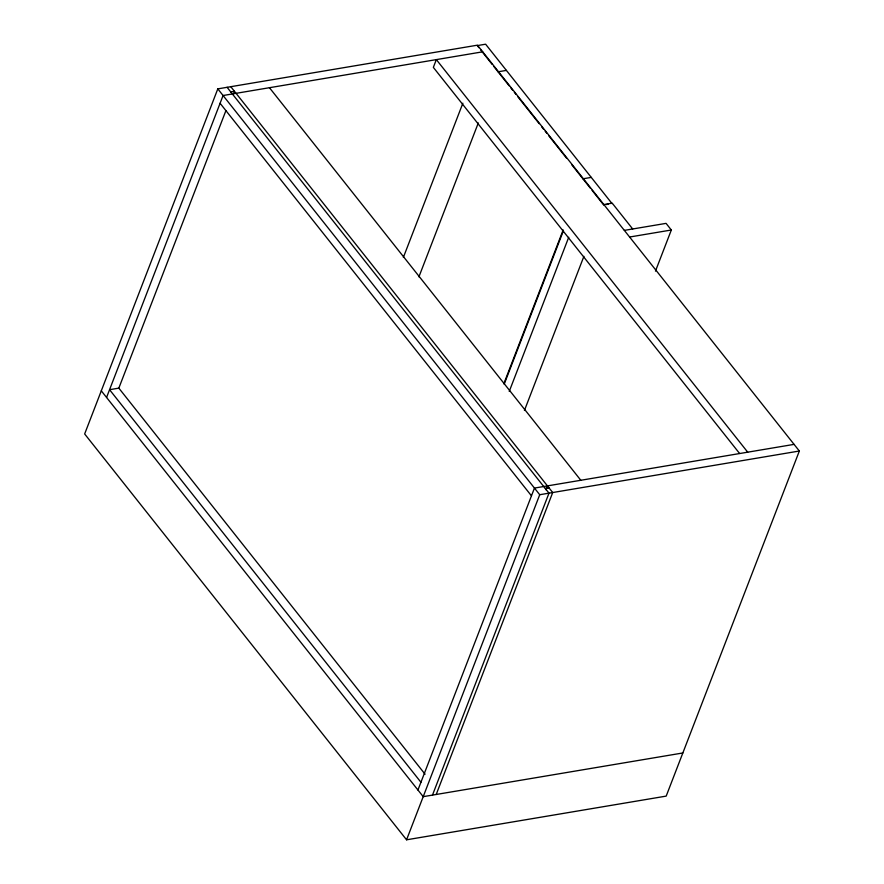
<?xml version="1.0" encoding="UTF-8"?>
<svg xmlns="http://www.w3.org/2000/svg" width="884" height="884" viewBox="0 0 884 884"><rect width="100%" height="100%" fill="white"/><g stroke="black" fill="none" stroke-linecap="round" stroke-linejoin="round"><path stroke-width="1.33" d="M217.807 88.875L84.654 433.956L406.563 839.8L666.193 796.108L799.346 451.017L477.437 45.172L217.807 88.875L539.726 494.72L406.563 839.8M106.566 397.457L223.077 95.516L482.697 51.813M425.071 774.207L118.832 388.131L225.906 110.655M233.453 93.87L234.448 91.295L230.746 91.925M403.369 257.399L462.862 103.207M418.917 276.847L478.31 122.942M503.792 383.844L563.174 229.939M504.466 383.501L563.451 230.636M509.239 391.435L568.721 237.277M524.433 410.463L583.904 256.338M417.944 790.02L534.455 488.078L794.075 444.376M545.947 489.747L547.439 485.891M432.486 795.103L548.997 493.15L227.089 87.306M436.199 794.484L552.71 492.532L230.79 86.687M655.464 271.123L671.332 230.006L666.072 223.365L624.347 230.381M498.046 71.803L506.388 70.4M582.91 178.8L591.252 177.397M603.86 204.558L612.203 203.154L632.69 228.978M606.07 204.591L608.457 204.193M629.607 237.023L671.332 230.006M118.832 388.131L109.561 389.7L420.939 782.263M545.34 488.543L549.052 487.924M539.726 494.72L799.346 451.017M682.835 752.969L423.215 796.661L101.295 390.816M612.037 203.585L485.614 44.2L477.261 45.603L478.929 47.703M480.587 49.791L492.222 64.466M493.891 66.565L509.184 85.847M510.908 88.013L512.621 90.168M514.333 92.334L516.046 94.5M517.759 96.654L539.196 123.672M541.759 126.92L543.483 129.086M545.196 131.241L546.909 133.407M548.621 135.561L566.622 158.258M571.771 164.744L590.39 188.226M592.059 190.325L603.695 204.989M747.72 452.177L436.342 59.615L433.348 67.383L739.576 453.459M269.443 87.704L580.821 480.277M220.083 103.273L531.461 495.836"/></g></svg>
